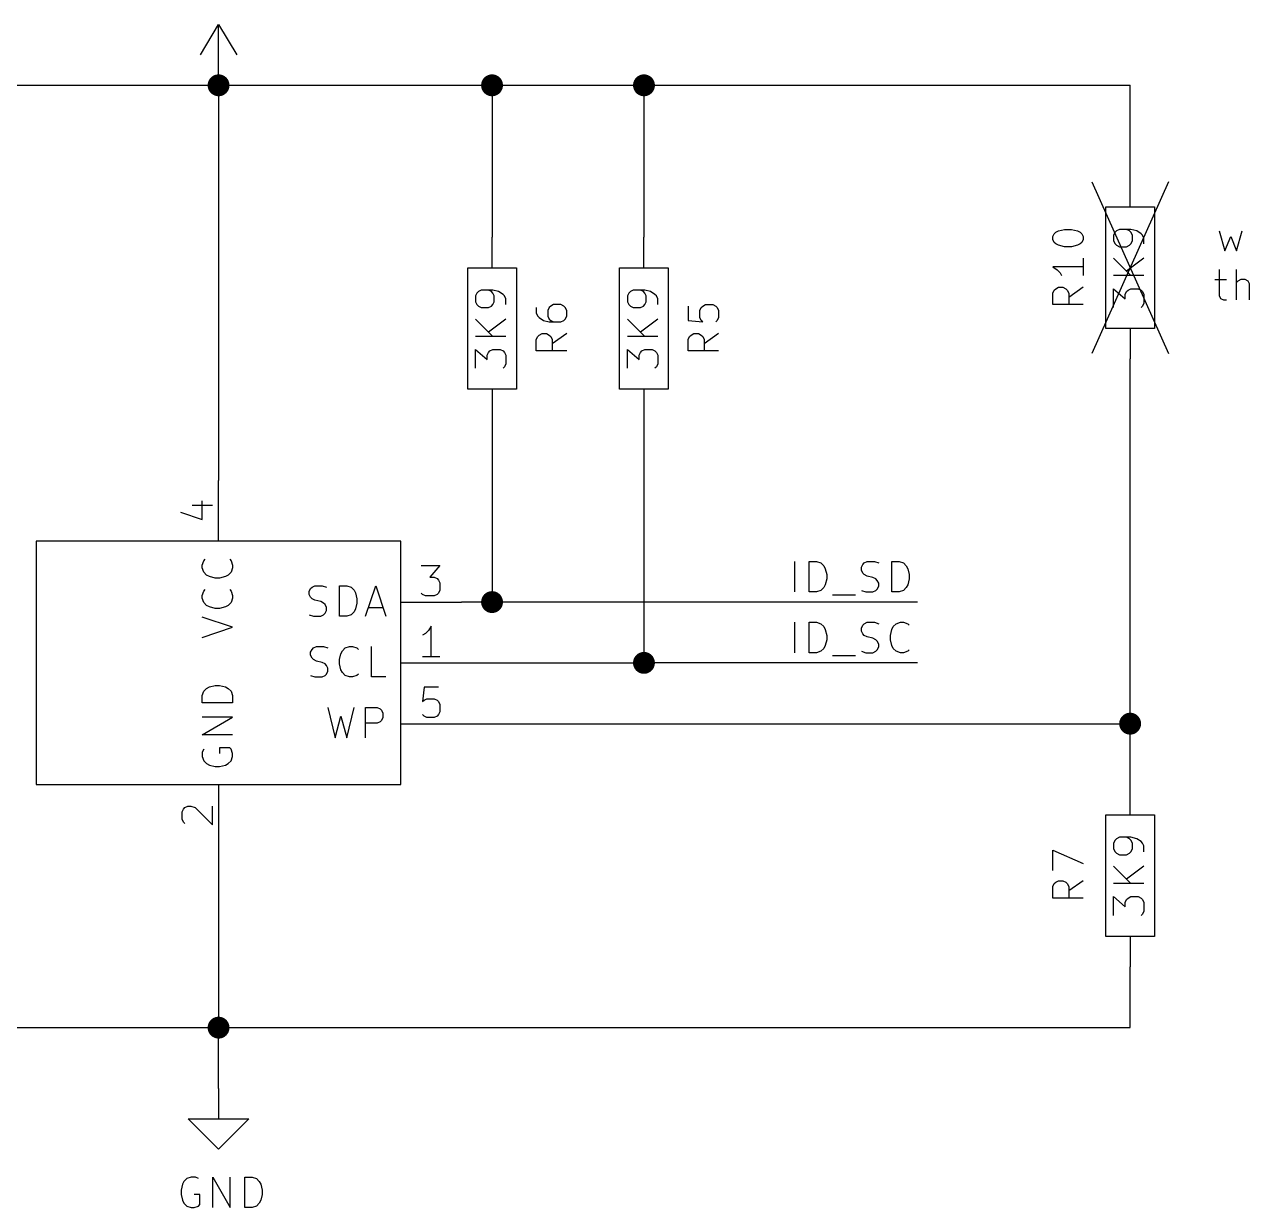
# Model space of a CAD drawing. Header units: millimetres. Extents: x 10 to 287, y -200 to -10.
# Drawn here: x 36.3 to 87.5, y -143.4 to -94 of the extents above; entities that cross this region are included whole.
import ezdxf

# ---------------------------------------------------------------- set-up
doc = ezdxf.new("R2010")
doc.units = ezdxf.units.MM
for name, color, linetype in [('GRAYTHREE', 253, 'CONTINUOUS'), ('GREENSIXTYFIVE', 129, 'CONTINUOUS'), ('LIGHTBLUE', 172, 'CONTINUOUS'), ('LIGHTGREEN', 92, 'CONTINUOUS'), ('LIGHTRED', 12, 'CONTINUOUS'), ('PURERED', 1, 'CONTINUOUS'), ('RED', 14, 'CONTINUOUS'), ('REDSIX', 19, 'CONTINUOUS'), ('WHITE', 250, 'CONTINUOUS')]:
    doc.layers.add(name, color=color, linetype=linetype)

msp = doc.modelspace()

# ---------------------------------------------------------------- linework, layer by layer
at = {"layer": 'GRAYTHREE', "linetype": 'CONTINUOUS'}
for p, q in [((82.55, -101.6), (82.55, -100.33)), ((81.534, -106.68), (81.534, -101.6)), ((81.534, -101.6), (83.566, -101.6)), ((83.566, -101.6), (83.566, -106.68)), ((79.3192, -102.8397), (79.3797, -102.7188)), ((79.3192, -102.9607), (79.3192, -102.8397)), ((79.3797, -102.7188), (79.4402, -102.6583)), ((79.4402, -102.6583), (79.5611, -102.5978)), ((79.5611, -102.5978), (79.803, -102.5373)), ((79.803, -102.5373), (80.1054, -102.5373)), ((80.1054, -102.5373), (80.3473, -102.5978)), ((80.3473, -102.5978), (80.4683, -102.6583)), ((80.4683, -102.6583), (80.5288, -102.7188)), ((80.5288, -102.7188), (80.5892, -102.8397)), ((80.5892, -102.8397), (80.5892, -102.9607)), ((81.9197, -102.6583), (81.8592, -102.7792)), ((81.8592, -102.7792), (81.8592, -103.0211)), ((81.9802, -102.5978), (81.9197, -102.6583)), ((82.1011, -102.5373), (81.9802, -102.5978)), ((82.5849, -102.5373), (82.1011, -102.5373)), ((82.5245, -102.5978), (82.4035, -102.5373)), ((82.5849, -102.6583), (82.5245, -102.5978)), ((82.8268, -102.5978), (82.5849, -102.5373)), ((82.6454, -102.7792), (82.5849, -102.6583)), ((82.6454, -103.0211), (82.6454, -102.7792)), ((83.0083, -102.7188), (82.8268, -102.5978)), ((83.0688, -102.7792), (83.0083, -102.7188)), ((83.1292, -102.9002), (83.0688, -102.7792)), ((83.1292, -103.1421), (83.1292, -102.9002)), ((79.3797, -103.0816), (79.3192, -102.9607)), ((79.4402, -103.1421), (79.3797, -103.0816)), ((79.5611, -103.2026), (79.4402, -103.1421)), ((79.803, -103.263), (79.5611, -103.2026)), ((80.1054, -103.263), (79.803, -103.263)), ((80.3473, -103.2026), (80.1054, -103.263)), ((80.4683, -103.1421), (80.3473, -103.2026)), ((80.5288, -103.0816), (80.4683, -103.1421)), ((80.5892, -102.9607), (80.5288, -103.0816)), ((81.8592, -103.0211), (81.9197, -103.1421)), ((81.9197, -103.1421), (81.9802, -103.2026)), ((81.9802, -103.2026), (82.1011, -103.263)), ((82.1011, -103.263), (82.4035, -103.263)), ((82.4035, -103.263), (82.5245, -103.2026)), ((82.5245, -103.2026), (82.5849, -103.1421)), ((82.5849, -103.1421), (82.6454, -103.0211)), ((80.5892, -103.7468), (80.5892, -104.4725)), ((81.8592, -103.7469), (82.5849, -104.4726)), ((83.1292, -103.7469), (82.4035, -104.2911)), ((80.5892, -104.1097), (79.3192, -104.1097)), ((79.3192, -104.1097), (79.5007, -104.2306)), ((79.5007, -104.2306), (79.6216, -104.3516)), ((79.6216, -104.3516), (79.6821, -104.4725)), ((79.4402, -105.0168), (79.5611, -104.9564)), ((79.5611, -104.9564), (79.7426, -104.9564)), ((79.7426, -104.9564), (79.8635, -105.0168)), ((80.5892, -104.9564), (79.9845, -105.3797)), ((83.1292, -104.4726), (81.8592, -104.4726)), ((79.3192, -105.1983), (79.3797, -105.0773)), ((79.3192, -105.6821), (79.3192, -105.1983)), ((79.3797, -105.0773), (79.4402, -105.0168)), ((79.8635, -105.0168), (79.924, -105.0773)), ((79.924, -105.0773), (79.9845, -105.1983)), ((79.9845, -105.1983), (79.9845, -105.6821)), ((81.8592, -105.803), (81.8592, -105.0168)), ((81.8592, -105.0168), (82.343, -105.4402)), ((82.343, -105.2587), (82.4035, -105.1378)), ((82.343, -105.4402), (82.343, -105.2587)), ((82.4035, -105.1378), (82.464, -105.0773)), ((82.464, -105.0773), (82.5849, -105.0168)), ((82.5849, -105.0168), (82.8873, -105.0168)), ((82.8873, -105.0168), (83.0083, -105.0773)), ((83.0083, -105.0773), (83.0688, -105.1378)), ((83.0688, -105.1378), (83.1292, -105.2587)), ((83.1292, -105.2587), (83.1292, -105.6216)), ((80.5892, -105.6821), (79.3192, -105.6821)), ((83.0688, -105.7425), (83.0083, -105.803)), ((83.1292, -105.6216), (83.0688, -105.7425)), ((83.566, -106.68), (81.534, -106.68)), ((82.55, -106.68), (82.55, -107.95))]:
    msp.add_line(p, q, dxfattribs=at)
at = {"layer": 'GREENSIXTYFIVE', "linetype": 'CONTINUOUS'}
for p, q in [((55.2496, -105.1983), (55.1891, -105.3192)), ((55.1891, -105.3192), (55.1891, -105.5611)), ((55.3101, -105.1378), (55.2496, -105.1983)), ((55.431, -105.0773), (55.3101, -105.1378)), ((55.9148, -105.0773), (55.431, -105.0773)), ((55.8544, -105.1378), (55.7334, -105.0773)), ((55.9148, -105.1983), (55.8544, -105.1378)), ((56.1567, -105.1378), (55.9148, -105.0773)), ((55.9753, -105.3192), (55.9148, -105.1983)), ((55.9753, -105.5611), (55.9753, -105.3192)), ((56.3382, -105.2588), (56.1567, -105.1378)), ((56.3987, -105.3192), (56.3382, -105.2588)), ((56.4591, -105.4402), (56.3987, -105.3192)), ((56.4591, -105.6821), (56.4591, -105.4402)), ((61.5996, -105.1983), (61.5391, -105.3192)), ((61.5391, -105.3192), (61.5391, -105.5611)), ((61.6601, -105.1378), (61.5996, -105.1983)), ((61.781, -105.0773), (61.6601, -105.1378)), ((62.2648, -105.0773), (61.781, -105.0773)), ((62.2044, -105.1378), (62.0834, -105.0773)), ((62.2648, -105.1983), (62.2044, -105.1378)), ((62.5067, -105.1378), (62.2648, -105.0773)), ((62.3253, -105.3192), (62.2648, -105.1983)), ((62.3253, -105.5611), (62.3253, -105.3192)), ((62.6882, -105.2588), (62.5067, -105.1378)), ((62.7487, -105.3192), (62.6882, -105.2588)), ((62.8091, -105.4402), (62.7487, -105.3192)), ((62.8091, -105.6821), (62.8091, -105.4402)), ((55.1891, -105.5611), (55.2496, -105.6821)), ((55.2496, -105.6821), (55.3101, -105.7426)), ((55.3101, -105.7426), (55.431, -105.803)), ((55.431, -105.803), (55.7334, -105.803)), ((55.7334, -105.803), (55.8544, -105.7426)), ((55.8544, -105.7426), (55.9148, -105.6821)), ((55.9148, -105.6821), (55.9753, -105.5611)), ((57.7291, -105.803), (57.7291, -106.0449)), ((58.2734, -105.803), (58.2129, -105.9239)), ((58.2129, -105.9239), (58.2129, -106.1658)), ((58.3339, -105.7425), (58.2734, -105.803)), ((58.4548, -105.682), (58.3339, -105.7425)), ((58.7572, -105.682), (58.4548, -105.682)), ((58.8782, -105.7425), (58.7572, -105.682)), ((58.9387, -105.803), (58.8782, -105.7425)), ((58.9991, -105.9239), (58.9387, -105.803)), ((58.9991, -106.1658), (58.9991, -105.9239)), ((61.5391, -105.5611), (61.5996, -105.6821)), ((61.5996, -105.6821), (61.6601, -105.7426)), ((61.6601, -105.7426), (61.781, -105.803)), ((61.781, -105.803), (62.0834, -105.803)), ((62.0834, -105.803), (62.2044, -105.7426)), ((62.2044, -105.7426), (62.2648, -105.6821)), ((62.2648, -105.6821), (62.3253, -105.5611)), ((64.0791, -105.7425), (64.0791, -106.3473)), ((64.5629, -105.9239), (64.6234, -105.803)), ((64.5629, -106.2263), (64.5629, -105.9239)), ((64.6234, -105.803), (64.6839, -105.7425)), ((64.6839, -105.7425), (64.8048, -105.682)), ((64.8048, -105.682), (65.1072, -105.682)), ((65.1072, -105.682), (65.2282, -105.7425)), ((65.2282, -105.7425), (65.2887, -105.803)), ((65.2887, -105.803), (65.3491, -105.9239)), ((65.3491, -105.9239), (65.3491, -106.2263)), ((55.1891, -106.2869), (55.9148, -107.0126)), ((56.4591, -106.2869), (55.7334, -106.8311)), ((57.7291, -106.0449), (57.7896, -106.1658)), ((57.7896, -106.1658), (57.8501, -106.2263)), ((57.8501, -106.2263), (58.0315, -106.3473)), ((58.0315, -106.3473), (58.2734, -106.4077)), ((58.2129, -106.1658), (58.2734, -106.2868)), ((58.2734, -106.2868), (58.3339, -106.3473)), ((58.2734, -106.4077), (58.7572, -106.4077)), ((58.3339, -106.3473), (58.4548, -106.4077)), ((58.7572, -106.4077), (58.8782, -106.3473)), ((58.8782, -106.3473), (58.9387, -106.2868)), ((58.9387, -106.2868), (58.9991, -106.1658)), ((61.5391, -106.2869), (62.2648, -107.0126)), ((62.8091, -106.2869), (62.0834, -106.8311)), ((64.0791, -106.3473), (64.6839, -106.4077)), ((64.6234, -106.3473), (64.5629, -106.2263)), ((64.6839, -106.4077), (64.6234, -106.3473)), ((65.2887, -106.3473), (65.2282, -106.4077)), ((65.3491, -106.2263), (65.2887, -106.3473)), ((57.7896, -107.0125), (57.8501, -106.952)), ((57.8501, -106.952), (57.971, -106.8916)), ((57.971, -106.8916), (58.1525, -106.8916)), ((58.1525, -106.8916), (58.2734, -106.952)), ((58.2734, -106.952), (58.3339, -107.0125)), ((58.9991, -106.8916), (58.3944, -107.3149)), ((64.1396, -107.0125), (64.2001, -106.952)), ((64.2001, -106.952), (64.321, -106.8916)), ((64.321, -106.8916), (64.5025, -106.8916)), ((64.5025, -106.8916), (64.6234, -106.952)), ((64.6234, -106.952), (64.6839, -107.0125)), ((65.3491, -106.8916), (64.7444, -107.3149)), ((56.4591, -107.0126), (55.1891, -107.0126)), ((57.7291, -107.1335), (57.7896, -107.0125)), ((57.7291, -107.6173), (57.7291, -107.1335)), ((58.3339, -107.0125), (58.3944, -107.1335)), ((58.3944, -107.1335), (58.3944, -107.6173)), ((62.8091, -107.0126), (61.5391, -107.0126)), ((64.0791, -107.1335), (64.1396, -107.0125)), ((64.0791, -107.6173), (64.0791, -107.1335)), ((64.6839, -107.0125), (64.7444, -107.1335)), ((64.7444, -107.1335), (64.7444, -107.6173)), ((55.1891, -108.343), (55.1891, -107.5568)), ((55.1891, -107.5568), (55.6729, -107.9802)), ((55.6729, -107.7987), (55.7334, -107.6778)), ((55.6729, -107.9802), (55.6729, -107.7987)), ((55.7334, -107.6778), (55.7939, -107.6173)), ((55.7939, -107.6173), (55.9148, -107.5568)), ((55.9148, -107.5568), (56.2172, -107.5568)), ((56.2172, -107.5568), (56.3382, -107.6173)), ((56.3382, -107.6173), (56.3987, -107.6778)), ((56.3987, -107.6778), (56.4591, -107.7987)), ((56.4591, -107.7987), (56.4591, -108.1616)), ((58.9991, -107.6173), (57.7291, -107.6173)), ((61.5391, -108.343), (61.5391, -107.5568)), ((61.5391, -107.5568), (62.0229, -107.9802)), ((62.0229, -107.7987), (62.0834, -107.6778)), ((62.0229, -107.9802), (62.0229, -107.7987)), ((62.0834, -107.6778), (62.1439, -107.6173)), ((62.1439, -107.6173), (62.2648, -107.5568)), ((62.2648, -107.5568), (62.5672, -107.5568)), ((62.5672, -107.5568), (62.6882, -107.6173)), ((62.6882, -107.6173), (62.7487, -107.6778)), ((62.7487, -107.6778), (62.8091, -107.7987)), ((62.8091, -107.7987), (62.8091, -108.1616)), ((65.3491, -107.6173), (64.0791, -107.6173)), ((56.3987, -108.2825), (56.3382, -108.343)), ((56.4591, -108.1616), (56.3987, -108.2825)), ((62.7487, -108.2825), (62.6882, -108.343)), ((62.8091, -108.1616), (62.7487, -108.2825)), ((43.7675, -116.5618), (43.828, -116.3803)), ((43.7675, -116.5618), (43.828, -116.3803)), ((43.7675, -116.6827), (43.7675, -116.5618)), ((43.7675, -116.6827), (43.7675, -116.5618)), ((43.828, -116.8641), (43.7675, -116.6827)), ((43.828, -116.8641), (43.7675, -116.6827)), ((43.828, -116.3803), (43.8885, -116.3199)), ((43.828, -116.3803), (43.8885, -116.3199)), ((44.9166, -116.3199), (44.9771, -116.3803)), ((44.9166, -116.3199), (44.9771, -116.3803)), ((44.9771, -116.3803), (45.0375, -116.5618)), ((44.9771, -116.3803), (45.0375, -116.5618)), ((45.0375, -116.6827), (44.9771, -116.8641)), ((45.0375, -116.6827), (44.9771, -116.8641)), ((45.0375, -116.5618), (45.0375, -116.6827)), ((45.0375, -116.5618), (45.0375, -116.6827)), ((43.949, -116.9851), (43.828, -116.8641)), ((43.949, -116.9851), (43.828, -116.8641)), ((44.0699, -117.0456), (43.949, -116.9851)), ((44.0699, -117.0456), (43.949, -116.9851)), ((44.3118, -117.106), (44.0699, -117.0456)), ((44.3118, -117.106), (44.0699, -117.0456)), ((44.4932, -117.106), (44.3118, -117.106)), ((44.4932, -117.106), (44.3118, -117.106)), ((44.7351, -117.0456), (44.4932, -117.106)), ((44.7351, -117.0456), (44.4932, -117.106)), ((44.8561, -116.9851), (44.7351, -117.0456)), ((44.8561, -116.9851), (44.7351, -117.0456)), ((44.9771, -116.8641), (44.8561, -116.9851)), ((44.9771, -116.8641), (44.8561, -116.9851)), ((43.7675, -117.8318), (43.828, -117.6503)), ((43.7675, -117.8318), (43.828, -117.6503)), ((43.828, -117.6503), (43.8885, -117.5899)), ((43.828, -117.6503), (43.8885, -117.5899)), ((44.9166, -117.5899), (44.9771, -117.6503)), ((44.9166, -117.5899), (44.9771, -117.6503)), ((44.9771, -117.6503), (45.0375, -117.8318)), ((44.9771, -117.6503), (45.0375, -117.8318)), ((48.2358, -117.6694), (48.2962, -117.5485)), ((48.2358, -117.6694), (48.2962, -117.5485)), ((48.2358, -117.7904), (48.2358, -117.6694)), ((48.2358, -117.7904), (48.2358, -117.6694)), ((48.2962, -117.5485), (48.3567, -117.488)), ((48.2962, -117.5485), (48.3567, -117.488)), ((48.3567, -117.488), (48.4777, -117.4275)), ((48.3567, -117.488), (48.4777, -117.4275)), ((48.4777, -117.4275), (48.78, -117.4275)), ((48.4777, -117.4275), (48.78, -117.4275)), ((48.78, -117.4275), (48.9615, -117.488)), ((48.78, -117.4275), (48.9615, -117.488)), ((49.5057, -118.6975), (49.5057, -117.4275)), ((49.5057, -117.4275), (49.8081, -117.4275)), ((49.5057, -118.6975), (49.5057, -117.4275)), ((49.5057, -117.4275), (49.8081, -117.4275)), ((49.8081, -117.4275), (49.9895, -117.488)), ((49.8081, -117.4275), (49.9895, -117.488)), ((49.9895, -117.488), (50.1105, -117.609)), ((49.9895, -117.488), (50.1105, -117.609)), ((50.1105, -117.609), (50.171, -117.7299)), ((50.1105, -117.609), (50.171, -117.7299)), ((50.171, -117.7299), (50.2314, -117.9718)), ((50.171, -117.7299), (50.2314, -117.9718)), ((50.5943, -118.6975), (51.0176, -117.4275)), ((50.5943, -118.6975), (51.0176, -117.4275)), ((51.0176, -117.4275), (51.441, -118.6975)), ((51.0176, -117.4275), (51.441, -118.6975)), ((43.7675, -117.9527), (43.7675, -117.8318)), ((43.7675, -117.9527), (43.7675, -117.8318)), ((43.828, -118.1341), (43.7675, -117.9527)), ((43.828, -118.1341), (43.7675, -117.9527)), ((43.949, -118.2551), (43.828, -118.1341)), ((43.949, -118.2551), (43.828, -118.1341)), ((44.0699, -118.3156), (43.949, -118.2551)), ((44.0699, -118.3156), (43.949, -118.2551)), ((44.8561, -118.2551), (44.7351, -118.3156)), ((44.8561, -118.2551), (44.7351, -118.3156)), ((44.9771, -118.1341), (44.8561, -118.2551)), ((44.9771, -118.1341), (44.8561, -118.2551)), ((45.0375, -117.9527), (44.9771, -118.1341)), ((45.0375, -117.9527), (44.9771, -118.1341)), ((45.0375, -117.8318), (45.0375, -117.9527)), ((45.0375, -117.8318), (45.0375, -117.9527)), ((48.2962, -117.9113), (48.2358, -117.7904)), ((48.2962, -117.9113), (48.2358, -117.7904)), ((48.3567, -117.9718), (48.2962, -117.9113)), ((48.3567, -117.9718), (48.2962, -117.9113)), ((48.4777, -118.0323), (48.3567, -117.9718)), ((48.4777, -118.0323), (48.3567, -117.9718)), ((48.7196, -118.0928), (48.4777, -118.0323)), ((48.7196, -118.0928), (48.4777, -118.0323)), ((48.8405, -118.1532), (48.7196, -118.0928)), ((48.8405, -118.1532), (48.7196, -118.0928)), ((48.901, -118.2137), (48.8405, -118.1532)), ((48.901, -118.2137), (48.8405, -118.1532)), ((48.9615, -118.3347), (48.901, -118.2137)), ((48.9615, -118.3347), (48.901, -118.2137)), ((50.2314, -118.1532), (50.171, -118.3951)), ((50.2314, -118.1532), (50.171, -118.3951)), ((50.2314, -117.9718), (50.2314, -118.1532)), ((50.2314, -117.9718), (50.2314, -118.1532)), ((45.0375, -119.1623), (43.7675, -118.7389)), ((45.0375, -119.1623), (43.7675, -118.7389)), ((44.3118, -118.376), (44.0699, -118.3156)), ((44.3118, -118.376), (44.0699, -118.3156)), ((44.4932, -118.376), (44.3118, -118.376)), ((44.4932, -118.376), (44.3118, -118.376)), ((44.7351, -118.3156), (44.4932, -118.376)), ((44.7351, -118.3156), (44.4932, -118.376)), ((48.2358, -118.6371), (48.4172, -118.6975)), ((48.2358, -118.6371), (48.4172, -118.6975)), ((48.4172, -118.6975), (48.7196, -118.6975)), ((48.4172, -118.6975), (48.7196, -118.6975)), ((48.7196, -118.6975), (48.8405, -118.6371)), ((48.7196, -118.6975), (48.8405, -118.6371)), ((48.8405, -118.6371), (48.901, -118.5766)), ((48.8405, -118.6371), (48.901, -118.5766)), ((48.901, -118.5766), (48.9615, -118.4556)), ((48.901, -118.5766), (48.9615, -118.4556)), ((48.9615, -118.4556), (48.9615, -118.3347)), ((48.9615, -118.4556), (48.9615, -118.3347)), ((49.8081, -118.6975), (49.5057, -118.6975)), ((49.8081, -118.6975), (49.5057, -118.6975)), ((49.9895, -118.6371), (49.8081, -118.6975)), ((49.9895, -118.6371), (49.8081, -118.6975)), ((50.1105, -118.5161), (49.9895, -118.6371)), ((50.1105, -118.5161), (49.9895, -118.6371)), ((50.171, -118.3951), (50.1105, -118.5161)), ((50.171, -118.3951), (50.1105, -118.5161)), ((50.7153, -118.3347), (51.32, -118.3347)), ((50.7153, -118.3347), (51.32, -118.3347)), ((43.7675, -119.5856), (45.0375, -119.1623)), ((43.7675, -119.5856), (45.0375, -119.1623)), ((48.2963, -120.2094), (48.3567, -120.0885)), ((48.2963, -120.2094), (48.3567, -120.0885)), ((48.2963, -120.3304), (48.2963, -120.2094)), ((48.2963, -120.3304), (48.2963, -120.2094)), ((48.3567, -120.0885), (48.4172, -120.028)), ((48.3567, -120.0885), (48.4172, -120.028)), ((48.4172, -120.028), (48.5382, -119.9675)), ((48.4172, -120.028), (48.5382, -119.9675)), ((48.5382, -119.9675), (48.8405, -119.9675)), ((48.5382, -119.9675), (48.8405, -119.9675)), ((48.8405, -119.9675), (49.022, -120.028)), ((48.8405, -119.9675), (49.022, -120.028)), ((49.5058, -120.5118), (49.5662, -120.2699)), ((49.5058, -120.5118), (49.5662, -120.2699)), ((49.5662, -120.2699), (49.6267, -120.149)), ((49.5662, -120.2699), (49.6267, -120.149)), ((49.6267, -120.149), (49.7477, -120.028)), ((49.6267, -120.149), (49.7477, -120.028)), ((49.7477, -120.028), (49.9291, -119.9675)), ((49.7477, -120.028), (49.9291, -119.9675)), ((49.9291, -119.9675), (50.05, -119.9675)), ((49.9291, -119.9675), (50.05, -119.9675)), ((50.05, -119.9675), (50.2315, -120.028)), ((50.05, -119.9675), (50.2315, -120.028)), ((50.2315, -120.028), (50.2919, -120.0885)), ((50.2315, -120.028), (50.2919, -120.0885)), ((50.8362, -121.2375), (50.8362, -119.9675)), ((50.8362, -121.2375), (50.8362, -119.9675)), ((48.3567, -120.4513), (48.2963, -120.3304)), ((48.3567, -120.4513), (48.2963, -120.3304)), ((48.4172, -120.5118), (48.3567, -120.4513)), ((48.4172, -120.5118), (48.3567, -120.4513)), ((48.5382, -120.5723), (48.4172, -120.5118)), ((48.5382, -120.5723), (48.4172, -120.5118)), ((48.7801, -120.6328), (48.5382, -120.5723)), ((48.7801, -120.6328), (48.5382, -120.5723)), ((48.901, -120.6932), (48.7801, -120.6328)), ((48.901, -120.6932), (48.7801, -120.6328)), ((48.9615, -120.7537), (48.901, -120.6932)), ((48.9615, -120.7537), (48.901, -120.6932)), ((49.022, -120.8747), (48.9615, -120.7537)), ((49.022, -120.8747), (48.9615, -120.7537)), ((49.5058, -120.6932), (49.5058, -120.5118)), ((49.5058, -120.6932), (49.5058, -120.5118)), ((49.5662, -120.9351), (49.5058, -120.6932)), ((49.5662, -120.9351), (49.5058, -120.6932)), ((48.2963, -121.1771), (48.4777, -121.2375)), ((48.2963, -121.1771), (48.4777, -121.2375)), ((48.4777, -121.2375), (48.7801, -121.2375)), ((48.4777, -121.2375), (48.7801, -121.2375)), ((48.7801, -121.2375), (48.901, -121.1771)), ((48.7801, -121.2375), (48.901, -121.1771)), ((48.901, -121.1771), (48.9615, -121.1166)), ((48.901, -121.1771), (48.9615, -121.1166)), ((48.9615, -121.1166), (49.022, -120.9956)), ((48.9615, -121.1166), (49.022, -120.9956)), ((49.022, -120.9956), (49.022, -120.8747)), ((49.022, -120.9956), (49.022, -120.8747)), ((49.6267, -121.0561), (49.5662, -120.9351)), ((49.6267, -121.0561), (49.5662, -120.9351)), ((49.7477, -121.1771), (49.6267, -121.0561)), ((49.7477, -121.1771), (49.6267, -121.0561)), ((49.9291, -121.2375), (49.7477, -121.1771)), ((49.9291, -121.2375), (49.7477, -121.1771)), ((50.05, -121.2375), (49.9291, -121.2375)), ((50.05, -121.2375), (49.9291, -121.2375)), ((50.2315, -121.1771), (50.05, -121.2375)), ((50.2315, -121.1771), (50.05, -121.2375)), ((50.2919, -121.1166), (50.2315, -121.1771)), ((50.2919, -121.1166), (50.2315, -121.1771)), ((51.441, -121.2375), (50.8362, -121.2375)), ((51.441, -121.2375), (50.8362, -121.2375)), ((43.7675, -122.0167), (43.828, -121.8353)), ((43.7675, -122.0167), (43.828, -121.8353)), ((43.828, -121.8353), (43.949, -121.7143)), ((43.828, -121.8353), (43.949, -121.7143)), ((43.949, -121.7143), (44.0699, -121.6538)), ((43.949, -121.7143), (44.0699, -121.6538)), ((44.0699, -121.6538), (44.3118, -121.5934)), ((44.0699, -121.6538), (44.3118, -121.5934)), ((44.3118, -121.5934), (44.4932, -121.5934)), ((44.3118, -121.5934), (44.4932, -121.5934)), ((44.4932, -121.5934), (44.7351, -121.6538)), ((44.4932, -121.5934), (44.7351, -121.6538)), ((44.7351, -121.6538), (44.8561, -121.7143)), ((44.7351, -121.6538), (44.8561, -121.7143)), ((44.8561, -121.7143), (44.9771, -121.8353)), ((44.8561, -121.7143), (44.9771, -121.8353)), ((44.9771, -121.8353), (45.0375, -122.0167)), ((44.9771, -121.8353), (45.0375, -122.0167)), ((43.7675, -122.3191), (43.7675, -122.0167)), ((43.7675, -122.3191), (43.7675, -122.0167)), ((45.0375, -122.3191), (43.7675, -122.3191)), ((45.0375, -122.3191), (43.7675, -122.3191)), ((45.0375, -122.0167), (45.0375, -122.3191)), ((45.0375, -122.0167), (45.0375, -122.3191)), ((49.022, -122.5075), (49.3244, -123.7775)), ((49.022, -122.5075), (49.3244, -123.7775)), ((49.3244, -123.7775), (49.5663, -122.8704)), ((49.3244, -123.7775), (49.5663, -122.8704)), ((49.5663, -122.8704), (49.8082, -123.7775)), ((49.5663, -122.8704), (49.8082, -123.7775)), ((49.8082, -123.7775), (50.1106, -122.5075)), ((49.8082, -123.7775), (50.1106, -122.5075)), ((50.5943, -123.7775), (50.5943, -122.5075)), ((50.5943, -122.5075), (51.0781, -122.5075)), ((50.5943, -123.7775), (50.5943, -122.5075)), ((50.5943, -122.5075), (51.0781, -122.5075)), ((51.0781, -122.5075), (51.1991, -122.568)), ((51.0781, -122.5075), (51.1991, -122.568)), ((51.1991, -122.568), (51.2596, -122.6285)), ((51.1991, -122.568), (51.2596, -122.6285)), ((51.2596, -122.6285), (51.32, -122.7494)), ((51.2596, -122.6285), (51.32, -122.7494)), ((51.32, -122.7494), (51.32, -122.9309)), ((51.32, -122.7494), (51.32, -122.9309)), ((43.7675, -123.6496), (45.0375, -122.9239)), ((45.0375, -122.9239), (43.7675, -122.9239)), ((43.7675, -123.6496), (45.0375, -122.9239)), ((45.0375, -122.9239), (43.7675, -122.9239)), ((51.0781, -123.1728), (50.5943, -123.1728)), ((51.0781, -123.1728), (50.5943, -123.1728)), ((51.1991, -123.1123), (51.0781, -123.1728)), ((51.1991, -123.1123), (51.0781, -123.1728)), ((51.2596, -123.0518), (51.1991, -123.1123)), ((51.2596, -123.0518), (51.1991, -123.1123)), ((51.32, -122.9309), (51.2596, -123.0518)), ((51.32, -122.9309), (51.2596, -123.0518)), ((45.0375, -123.6496), (43.7675, -123.6496)), ((45.0375, -123.6496), (43.7675, -123.6496)), ((43.828, -124.2543), (43.7675, -124.3753)), ((43.828, -124.2543), (43.7675, -124.3753)), ((43.7675, -124.3753), (43.7675, -124.5567)), ((43.7675, -124.3753), (43.7675, -124.5567)), ((44.9166, -124.1939), (44.4932, -124.1939)), ((44.4932, -124.1939), (44.4932, -124.4358)), ((44.9166, -124.1939), (44.4932, -124.1939)), ((44.4932, -124.1939), (44.4932, -124.4358)), ((44.9771, -124.2543), (44.9166, -124.1939)), ((44.9771, -124.2543), (44.9166, -124.1939)), ((45.0375, -124.4358), (44.9771, -124.2543)), ((45.0375, -124.4358), (44.9771, -124.2543)), ((43.7675, -124.5567), (43.828, -124.7381)), ((43.7675, -124.5567), (43.828, -124.7381)), ((43.828, -124.7381), (43.949, -124.8591)), ((43.828, -124.7381), (43.949, -124.8591)), ((43.949, -124.8591), (44.0699, -124.9196)), ((43.949, -124.8591), (44.0699, -124.9196)), ((44.0699, -124.9196), (44.3118, -124.98)), ((44.0699, -124.9196), (44.3118, -124.98)), ((44.4932, -124.98), (44.7351, -124.9196)), ((44.4932, -124.98), (44.7351, -124.9196)), ((44.7351, -124.9196), (44.8561, -124.8591)), ((44.7351, -124.9196), (44.8561, -124.8591)), ((44.8561, -124.8591), (44.9771, -124.7381)), ((44.8561, -124.8591), (44.9771, -124.7381)), ((44.9771, -124.7381), (45.0375, -124.5567)), ((44.9771, -124.7381), (45.0375, -124.5567)), ((45.0375, -124.5567), (45.0375, -124.4358)), ((45.0375, -124.5567), (45.0375, -124.4358)), ((44.3118, -124.98), (44.4932, -124.98)), ((44.3118, -124.98), (44.4932, -124.98)), ((81.9802, -127.9978), (81.9197, -128.0583)), ((82.1011, -127.9373), (81.9802, -127.9978)), ((82.5849, -127.9373), (82.1011, -127.9373)), ((82.5245, -127.9978), (82.4035, -127.9373)), ((82.5849, -128.0583), (82.5245, -127.9978)), ((82.8268, -127.9978), (82.5849, -127.9373)), ((83.0083, -128.1188), (82.8268, -127.9978)), ((79.3192, -129.3281), (79.3192, -128.4815)), ((79.3192, -128.4815), (80.5892, -129.0257)), ((81.9197, -128.0583), (81.8592, -128.1792)), ((81.8592, -128.1792), (81.8592, -128.4211)), ((81.8592, -128.4211), (81.9197, -128.5421)), ((82.6454, -128.1792), (82.5849, -128.0583)), ((82.5849, -128.5421), (82.6454, -128.4211)), ((82.6454, -128.4211), (82.6454, -128.1792)), ((83.0688, -128.1792), (83.0083, -128.1188)), ((83.1292, -128.3002), (83.0688, -128.1792)), ((83.1292, -128.5421), (83.1292, -128.3002)), ((81.9197, -128.5421), (81.9802, -128.6026)), ((81.9802, -128.6026), (82.1011, -128.663)), ((82.1011, -128.663), (82.4035, -128.663)), ((82.4035, -128.663), (82.5245, -128.6026)), ((82.5245, -128.6026), (82.5849, -128.5421)), ((81.8592, -129.1469), (82.5849, -129.8726)), ((83.1292, -129.1469), (82.4035, -129.6911)), ((79.3192, -129.9934), (79.3797, -129.8724)), ((79.3192, -130.4772), (79.3192, -129.9934)), ((79.3797, -129.8724), (79.4402, -129.8119)), ((79.4402, -129.8119), (79.5611, -129.7515)), ((79.5611, -129.7515), (79.7426, -129.7515)), ((79.7426, -129.7515), (79.8635, -129.8119)), ((79.8635, -129.8119), (79.924, -129.8724)), ((79.924, -129.8724), (79.9845, -129.9934)), ((80.5892, -129.7515), (79.9845, -130.1748)), ((79.9845, -129.9934), (79.9845, -130.4772)), ((83.1292, -129.8726), (81.8592, -129.8726)), ((80.5892, -130.4772), (79.3192, -130.4772)), ((81.8592, -131.203), (81.8592, -130.4168)), ((81.8592, -130.4168), (82.343, -130.8402)), ((82.343, -130.6587), (82.4035, -130.5378)), ((82.4035, -130.5378), (82.464, -130.4773)), ((82.464, -130.4773), (82.5849, -130.4168)), ((82.5849, -130.4168), (82.8873, -130.4168)), ((82.8873, -130.4168), (83.0083, -130.4773)), ((83.0083, -130.4773), (83.0688, -130.5378)), ((83.0688, -130.5378), (83.1292, -130.6587)), ((82.343, -130.8402), (82.343, -130.6587)), ((83.1292, -131.0216), (83.0688, -131.1425)), ((83.1292, -130.6587), (83.1292, -131.0216)), ((83.0688, -131.1425), (83.0083, -131.203)), ((43.0046, -142.3149), (42.9441, -142.4358)), ((43.1256, -142.1939), (43.0046, -142.3149)), ((43.307, -142.1334), (43.1256, -142.1939)), ((43.4884, -142.1334), (43.307, -142.1334)), ((43.6094, -142.1939), (43.4884, -142.1334)), ((44.2141, -143.4034), (44.2141, -142.1334)), ((44.2141, -142.1334), (44.9398, -143.4034)), ((44.9398, -143.4034), (44.9398, -142.1334)), ((45.5446, -143.4034), (45.5446, -142.1334)), ((45.5446, -142.1334), (45.847, -142.1334)), ((45.847, -142.1334), (46.0284, -142.1939)), ((46.0284, -142.1939), (46.1494, -142.3149)), ((46.1494, -142.3149), (46.2099, -142.4358)), ((42.9441, -142.4358), (42.8837, -142.6777)), ((42.8837, -142.6777), (42.8837, -142.8591)), ((46.2099, -142.4358), (46.2703, -142.6777)), ((46.2703, -142.6777), (46.2703, -142.8591)), ((42.8837, -142.8591), (42.9441, -143.101)), ((42.9441, -143.101), (43.0046, -143.222)), ((43.0046, -143.222), (43.1256, -143.343)), ((43.1256, -143.343), (43.307, -143.4034)), ((43.6698, -142.8591), (43.4279, -142.8591)), ((43.4279, -143.4034), (43.6094, -143.343)), ((43.6094, -143.343), (43.6698, -143.2825)), ((43.6698, -143.2825), (43.6698, -142.8591)), ((46.0284, -143.343), (45.847, -143.4034)), ((46.1494, -143.222), (46.0284, -143.343)), ((46.2099, -143.101), (46.1494, -143.222)), ((46.2703, -142.8591), (46.2099, -143.101)), ((43.307, -143.4034), (43.4279, -143.4034)), ((45.847, -143.4034), (45.5446, -143.4034))]:
    msp.add_line(p, q, dxfattribs=at)
at = {"layer": 'LIGHTBLUE', "linetype": 'CONTINUOUS'}
for p, q in [((86.2695, -102.594), (86.5114, -103.4406)), ((86.5114, -103.4406), (86.7533, -102.8359)), ((86.7533, -102.8359), (86.9952, -103.4406)), ((86.9952, -103.4406), (87.2371, -102.594)), ((86.2692, -104.2152), (86.2692, -105.3038)), ((86.9949, -105.4852), (86.9949, -104.2152)), ((86.0878, -104.6386), (86.5716, -104.6386)), ((87.0554, -104.699), (86.9949, -104.7595)), ((87.1764, -104.6386), (87.0554, -104.699)), ((87.3578, -104.6386), (87.1764, -104.6386)), ((87.4787, -104.699), (87.3578, -104.6386)), ((87.5392, -104.82), (87.4787, -104.699)), ((87.5392, -105.4852), (87.5392, -104.82)), ((86.2692, -105.3038), (86.3297, -105.4248)), ((86.3297, -105.4248), (86.4507, -105.4852)), ((86.4507, -105.4852), (86.5716, -105.4852))]:
    msp.add_line(p, q, dxfattribs=at)
at = {"layer": 'LIGHTGREEN', "linetype": 'CONTINUOUS'}
for p, q in [((31.75, -96.52), (44.45, -96.52)), ((44.45, -96.52), (55.88, -96.52)), ((44.45, -96.52), (44.45, -113.03)), ((55.88, -96.52), (55.88, -102.87)), ((55.88, -96.52), (62.23, -96.52)), ((62.23, -96.52), (82.55, -96.52)), ((62.23, -96.52), (62.23, -102.87)), ((82.55, -100.33), (82.55, -96.52)), ((82.55, -123.19), (82.55, -107.95)), ((55.88, -110.49), (55.88, -118.11)), ((62.23, -110.49), (62.23, -120.65)), ((55.88, -118.11), (54.61, -118.11)), ((73.66, -118.11), (55.88, -118.11)), ((54.61, -120.65), (62.23, -120.65)), ((73.66, -120.65), (62.23, -120.65)), ((54.61, -123.19), (82.55, -123.19)), ((82.55, -125.73), (82.55, -123.19)), ((44.45, -128.27), (44.45, -135.89)), ((82.55, -135.89), (82.55, -133.35)), ((31.75, -135.89), (44.45, -135.89)), ((44.45, -135.89), (82.55, -135.89)), ((44.45, -138.43), (44.45, -135.89))]:
    msp.add_line(p, q, dxfattribs=at)
at = {"layer": 'LIGHTGREEN', "const_width": 0.4572}
for points in [[(44.2214, -96.52, 1), (44.6786, -96.52, 1)], [(55.6514, -96.52, 1), (56.1086, -96.52, 1)], [(62.0014, -96.52, 1), (62.4586, -96.52, 1)], [(55.6514, -118.11, 1), (56.1086, -118.11, 1)], [(62.0014, -120.65, 1), (62.4586, -120.65, 1)], [(82.3214, -123.19, 1), (82.7786, -123.19, 1)], [(44.2214, -135.89, 1), (44.6786, -135.89, 1)]]:
    msp.add_lwpolyline(points, format="xyb", close=True, dxfattribs=at)
at = {"layer": 'LIGHTRED', "linetype": 'CONTINUOUS'}
for p, q in [((43.3463, -114.058), (44.1929, -114.058)), ((43.3463, -114.058), (44.1929, -114.058)), ((43.7696, -114.6627), (43.7696, -113.8766)), ((43.7696, -114.6627), (43.7696, -113.8766)), ((42.8625, -114.3604), (43.7696, -114.6627)), ((42.8625, -114.3604), (43.7696, -114.6627)), ((52.9167, -116.5829), (53.7029, -116.5829)), ((52.9167, -116.5829), (53.7029, -116.5829)), ((53.7029, -116.5829), (53.2795, -117.0667)), ((53.7029, -116.5829), (53.2795, -117.0667)), ((53.2795, -117.0667), (53.461, -117.0667)), ((53.2795, -117.0667), (53.461, -117.0667)), ((53.461, -117.0667), (53.5819, -117.1272)), ((53.461, -117.0667), (53.5819, -117.1272)), ((53.5819, -117.1272), (53.6424, -117.1877)), ((53.5819, -117.1272), (53.6424, -117.1877)), ((53.6424, -117.1877), (53.7029, -117.3086)), ((53.6424, -117.1877), (53.7029, -117.3086)), ((52.9772, -117.7925), (52.9167, -117.732)), ((52.9772, -117.7925), (52.9167, -117.732)), ((53.6424, -117.732), (53.5819, -117.7925)), ((53.6424, -117.732), (53.5819, -117.7925)), ((53.7029, -117.611), (53.6424, -117.732)), ((53.7029, -117.611), (53.6424, -117.732)), ((53.7029, -117.3086), (53.7029, -117.611)), ((53.7029, -117.3086), (53.7029, -117.611)), ((53.0981, -117.8529), (52.9772, -117.7925)), ((53.0981, -117.8529), (52.9772, -117.7925)), ((53.461, -117.8529), (53.0981, -117.8529)), ((53.461, -117.8529), (53.0981, -117.8529)), ((53.5819, -117.7925), (53.461, -117.8529)), ((53.5819, -117.7925), (53.461, -117.8529)), ((53.34, -119.1229), (53.2191, -119.3044)), ((53.34, -119.1229), (53.2191, -119.3044)), ((53.34, -120.3929), (53.34, -119.1229)), ((53.34, -120.3929), (53.34, -119.1229)), ((53.0981, -119.4253), (52.9772, -119.4858)), ((53.0981, -119.4253), (52.9772, -119.4858)), ((53.2191, -119.3044), (53.0981, -119.4253)), ((53.2191, -119.3044), (53.0981, -119.4253)), ((53.7029, -120.3929), (52.9772, -120.3929)), ((53.7029, -120.3929), (52.9772, -120.3929)), ((53.0376, -121.6629), (52.9772, -122.2677)), ((53.0376, -121.6629), (52.9772, -122.2677)), ((53.6424, -121.6629), (53.0376, -121.6629)), ((53.6424, -121.6629), (53.0376, -121.6629)), ((52.9772, -122.2677), (53.0376, -122.2072)), ((52.9772, -122.2677), (53.0376, -122.2072)), ((53.0376, -122.2072), (53.1586, -122.1467)), ((53.0376, -122.2072), (53.1586, -122.1467)), ((53.1586, -122.1467), (53.461, -122.1467)), ((53.1586, -122.1467), (53.461, -122.1467)), ((53.461, -122.1467), (53.5819, -122.2072)), ((53.461, -122.1467), (53.5819, -122.2072)), ((53.5819, -122.2072), (53.6424, -122.2677)), ((53.5819, -122.2072), (53.6424, -122.2677)), ((53.6424, -122.2677), (53.7029, -122.3886)), ((53.6424, -122.2677), (53.7029, -122.3886)), ((53.0376, -122.8725), (52.9772, -122.812)), ((53.0376, -122.8725), (52.9772, -122.812)), ((53.1586, -122.9329), (53.0376, -122.8725)), ((53.1586, -122.9329), (53.0376, -122.8725)), ((53.5819, -122.8725), (53.461, -122.9329)), ((53.5819, -122.8725), (53.461, -122.9329)), ((53.6424, -122.812), (53.5819, -122.8725)), ((53.6424, -122.812), (53.5819, -122.8725)), ((53.7029, -122.691), (53.6424, -122.812)), ((53.7029, -122.691), (53.6424, -122.812)), ((53.7029, -122.3886), (53.7029, -122.691)), ((53.7029, -122.3886), (53.7029, -122.691)), ((53.461, -122.9329), (53.1586, -122.9329)), ((53.461, -122.9329), (53.1586, -122.9329)), ((42.9229, -126.8789), (42.9834, -126.758)), ((42.9229, -126.8789), (42.9834, -126.758)), ((42.9229, -127.1813), (42.9229, -126.8789)), ((42.9229, -127.1813), (42.9229, -126.8789)), ((42.9834, -126.758), (43.0439, -126.6975)), ((42.9834, -126.758), (43.0439, -126.6975)), ((43.0439, -126.6975), (43.1648, -126.637)), ((43.0439, -126.6975), (43.1648, -126.637)), ((43.1648, -126.637), (43.2858, -126.637)), ((43.1648, -126.637), (43.2858, -126.637)), ((43.2858, -126.637), (43.4672, -126.6975)), ((43.2858, -126.637), (43.4672, -126.6975)), ((43.4672, -126.6975), (44.1929, -127.4232)), ((43.4672, -126.6975), (44.1929, -127.4232)), ((44.1929, -127.4232), (44.1929, -126.637)), ((44.1929, -127.4232), (44.1929, -126.637)), ((42.9834, -127.3023), (42.9229, -127.1813)), ((42.9834, -127.3023), (42.9229, -127.1813)), ((43.0439, -127.3627), (42.9834, -127.3023)), ((43.0439, -127.3627), (42.9834, -127.3023))]:
    msp.add_line(p, q, dxfattribs=at)
at = {"layer": 'PURERED', "linetype": 'CONTINUOUS'}
for p, q in [((80.9498, -100.5585), (84.1502, -107.7215)), ((84.1502, -100.5585), (80.9498, -107.7215))]:
    msp.add_line(p, q, dxfattribs=at)
at = {"layer": 'RED', "linetype": 'CONTINUOUS'}
for p, q in [((43.688, -95.25), (44.45, -93.98)), ((44.45, -93.98), (45.212, -95.25)), ((44.45, -96.52), (44.45, -93.98)), ((55.88, -104.14), (55.88, -102.87)), ((62.23, -104.14), (62.23, -102.87)), ((54.864, -109.22), (54.864, -104.14)), ((54.864, -104.14), (56.896, -104.14)), ((56.896, -104.14), (56.896, -109.22)), ((61.214, -109.22), (61.214, -104.14)), ((61.214, -104.14), (63.246, -104.14)), ((63.246, -104.14), (63.246, -109.22)), ((56.896, -109.22), (54.864, -109.22)), ((55.88, -109.22), (55.88, -110.49)), ((63.246, -109.22), (61.214, -109.22)), ((62.23, -109.22), (62.23, -110.49)), ((44.45, -115.57), (44.45, -113.03)), ((44.45, -115.57), (44.45, -113.03)), ((36.83, -115.57), (36.83, -125.73)), ((52.07, -115.57), (36.83, -115.57)), ((52.07, -125.73), (52.07, -115.57)), ((52.07, -118.11), (54.61, -118.11)), ((52.07, -118.11), (54.61, -118.11)), ((52.07, -120.65), (54.61, -120.65)), ((52.07, -120.65), (54.61, -120.65)), ((52.07, -123.19), (54.61, -123.19)), ((52.07, -123.19), (54.61, -123.19)), ((36.83, -125.73), (52.07, -125.73)), ((44.45, -125.73), (44.45, -128.27)), ((44.45, -125.73), (44.45, -128.27)), ((82.55, -127), (82.55, -125.73)), ((81.534, -132.08), (81.534, -127)), ((81.534, -127), (83.566, -127)), ((83.566, -127), (83.566, -132.08)), ((83.566, -132.08), (81.534, -132.08)), ((82.55, -132.08), (82.55, -133.35)), ((44.45, -138.43), (44.45, -139.7)), ((44.45, -140.97), (43.18, -139.7)), ((43.18, -139.7), (44.45, -139.7)), ((44.45, -139.7), (45.72, -139.7)), ((45.72, -139.7), (44.45, -140.97))]:
    msp.add_line(p, q, dxfattribs=at)
at = {"layer": 'REDSIX', "linetype": 'CONTINUOUS'}
for p, q in [((68.536, -117.6858), (68.536, -116.4158)), ((69.1408, -117.6858), (69.1408, -116.4158)), ((69.1408, -116.4158), (69.4432, -116.4158)), ((69.4432, -116.4158), (69.6246, -116.4763)), ((69.6246, -116.4763), (69.7456, -116.5973)), ((69.7456, -116.5973), (69.8061, -116.7182)), ((69.8061, -116.7182), (69.8665, -116.9601)), ((71.318, -116.6577), (71.3784, -116.5368)), ((71.318, -116.7787), (71.318, -116.6577)), ((71.3784, -116.5368), (71.4389, -116.4763)), ((71.4389, -116.4763), (71.5599, -116.4158)), ((71.5599, -116.4158), (71.8622, -116.4158)), ((71.8622, -116.4158), (72.0437, -116.4763)), ((72.5879, -117.6858), (72.5879, -116.4158)), ((72.5879, -116.4158), (72.8903, -116.4158)), ((72.8903, -116.4158), (73.0717, -116.4763)), ((73.0717, -116.4763), (73.1927, -116.5973)), ((73.1927, -116.5973), (73.2532, -116.7182)), ((73.2532, -116.7182), (73.3136, -116.9601)), ((69.8665, -117.1415), (69.8061, -117.3834)), ((69.8665, -116.9601), (69.8665, -117.1415)), ((71.3784, -116.8996), (71.318, -116.7787)), ((71.4389, -116.9601), (71.3784, -116.8996)), ((71.5599, -117.0206), (71.4389, -116.9601)), ((71.8018, -117.0811), (71.5599, -117.0206)), ((71.9227, -117.1415), (71.8018, -117.0811)), ((71.9832, -117.202), (71.9227, -117.1415)), ((72.0437, -117.323), (71.9832, -117.202)), ((73.3136, -117.1415), (73.2532, -117.3834)), ((73.3136, -116.9601), (73.3136, -117.1415)), ((69.4432, -117.6858), (69.1408, -117.6858)), ((69.6246, -117.6254), (69.4432, -117.6858)), ((69.7456, -117.5044), (69.6246, -117.6254)), ((69.8061, -117.3834), (69.7456, -117.5044)), ((71.318, -117.6254), (71.4994, -117.6858)), ((71.4994, -117.6858), (71.8018, -117.6858)), ((71.8018, -117.6858), (71.9227, -117.6254)), ((71.9227, -117.6254), (71.9832, -117.5649)), ((71.9832, -117.5649), (72.0437, -117.4439)), ((72.0437, -117.4439), (72.0437, -117.323)), ((72.8903, -117.6858), (72.5879, -117.6858)), ((73.0717, -117.6254), (72.8903, -117.6858)), ((73.1927, -117.5044), (73.0717, -117.6254)), ((73.2532, -117.3834), (73.1927, -117.5044)), ((70.1085, -117.8068), (71.0761, -117.8068)), ((68.536, -120.2258), (68.536, -118.9558)), ((69.1408, -120.2258), (69.1408, -118.9558)), ((69.1408, -118.9558), (69.4432, -118.9558)), ((69.4432, -118.9558), (69.6246, -119.0163)), ((69.6246, -119.0163), (69.7456, -119.1373)), ((69.7456, -119.1373), (69.8061, -119.2582)), ((69.8061, -119.2582), (69.8665, -119.5001)), ((71.318, -119.1977), (71.3784, -119.0768)), ((71.318, -119.3187), (71.318, -119.1977)), ((71.3784, -119.0768), (71.4389, -119.0163)), ((71.4389, -119.0163), (71.5599, -118.9558)), ((71.5599, -118.9558), (71.8622, -118.9558)), ((71.8622, -118.9558), (72.0437, -119.0163)), ((72.5275, -119.5001), (72.5879, -119.2582)), ((72.5879, -119.2582), (72.6484, -119.1373)), ((72.6484, -119.1373), (72.7694, -119.0163)), ((72.7694, -119.0163), (72.9508, -118.9558)), ((72.9508, -118.9558), (73.0717, -118.9558)), ((73.0717, -118.9558), (73.2532, -119.0163)), ((73.2532, -119.0163), (73.3136, -119.0768)), ((69.8665, -119.6815), (69.8061, -119.9234)), ((69.8665, -119.5001), (69.8665, -119.6815)), ((71.3784, -119.4396), (71.318, -119.3187)), ((71.4389, -119.5001), (71.3784, -119.4396)), ((71.5599, -119.5606), (71.4389, -119.5001)), ((71.8018, -119.6211), (71.5599, -119.5606)), ((71.9227, -119.6815), (71.8018, -119.6211)), ((71.9832, -119.742), (71.9227, -119.6815)), ((72.0437, -119.863), (71.9832, -119.742)), ((72.5275, -119.6815), (72.5275, -119.5001)), ((72.5879, -119.9234), (72.5275, -119.6815)), ((69.4432, -120.2258), (69.1408, -120.2258)), ((69.6246, -120.1654), (69.4432, -120.2258)), ((69.7456, -120.0444), (69.6246, -120.1654)), ((69.8061, -119.9234), (69.7456, -120.0444)), ((71.318, -120.1654), (71.4994, -120.2258)), ((71.4994, -120.2258), (71.8018, -120.2258)), ((71.8018, -120.2258), (71.9227, -120.1654)), ((71.9227, -120.1654), (71.9832, -120.1049)), ((71.9832, -120.1049), (72.0437, -119.9839)), ((72.0437, -119.9839), (72.0437, -119.863)), ((72.6484, -120.0444), (72.5879, -119.9234)), ((72.7694, -120.1654), (72.6484, -120.0444)), ((72.9508, -120.2258), (72.7694, -120.1654)), ((73.0717, -120.2258), (72.9508, -120.2258)), ((73.2532, -120.1654), (73.0717, -120.2258)), ((73.3136, -120.1049), (73.2532, -120.1654)), ((70.1085, -120.3468), (71.0761, -120.3468))]:
    msp.add_line(p, q, dxfattribs=at)
at = {"layer": 'WHITE', "linetype": 'CONTINUOUS'}
for p, q in [((36.83, -115.57), (36.83, -125.73)), ((52.07, -115.57), (36.83, -115.57)), ((52.07, -125.73), (52.07, -115.57)), ((36.83, -125.73), (52.07, -125.73))]:
    msp.add_line(p, q, dxfattribs=at)

doc.saveas('drawing.dxf')
